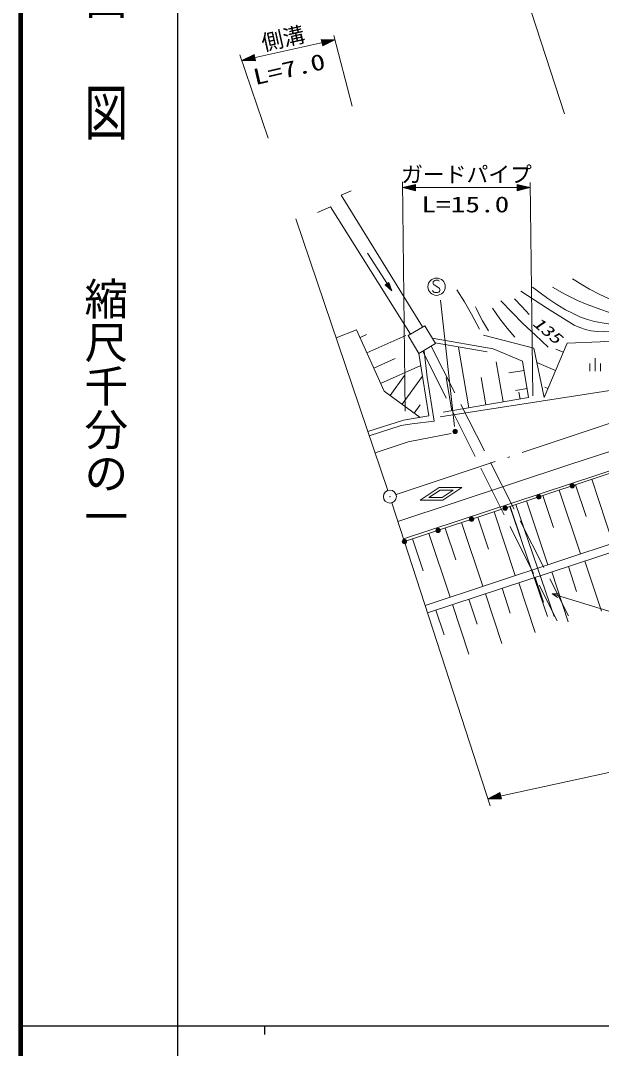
# Model space of a CAD drawing. Units: millimetres, scale not verified. Extents: x -625 to 645140, y -85230 to 274770.
# Drawn here: x 5140 to 71832, y 97179 to 215222 of the extents above; entities that cross this region are included whole.
import ezdxf
from ezdxf.enums import TextEntityAlignment as Align

# ---------------------------------------------------------------- set-up
doc = ezdxf.new("R2010")
doc.units = ezdxf.units.MM
doc.header["$LTSCALE"] = 1000
doc.linetypes.add('DASHED', pattern=[7.5, 6, -1.5])
doc.linetypes.add('LONG_DASHED_DOTTED', pattern=[15.25, 12, -1.5, 0.25, -1.5])
for name, color, linetype, lineweight in [('M-TTL', 2, 'Continuous', 140), ('M-TTL-BAND', 7, 'Continuous', 25), ('S-BGD', 7, 'Continuous', 13), ('S-BGD-HTXT', 6, 'Continuous', 13), ('S-BMK', 2, 'LONG_DASHED_DOTTED', 13)]:
    doc.layers.add(name, color=color, linetype=linetype, lineweight=lineweight)
doc.styles.add('@ＭＳ ゴシック', font='')
doc.styles.add('ＭＳ ゴシック', font='')
doc.styles.add('ＭＳ 明朝', font='')
doc.styles.get('@ＭＳ ゴシック').set_extended_font_data('@MS Gothic')
doc.styles.get('ＭＳ ゴシック').set_extended_font_data('MS Gothic')
doc.styles.get('ＭＳ 明朝').set_extended_font_data('MS Mincho')

# ---------------------------------------------------------------- blocks, each defined once
blk = doc.blocks.new('BUHIN1')
at = {"color": 2, "linetype": 'Continuous', "lineweight": 13}
for radius in [746, 22.5]:
    blk.add_circle((0, 0), radius, dxfattribs=at)
blk = doc.blocks.new('BUHIN3')
at = {"color": 7, "linetype": 'Continuous', "lineweight": 13}
blk.add_lwpolyline([(310, 645), (255, 705), (180, 740), (75, 760), (-80, 760), (-210, 725), (-320, 650), (-385, 540), (-390, 425), (-385, 350), (-345, 250), (-275, 195), (270, -120), (330, -210), (370, -335), (360, -455), (325, -550), (255, -640), (100, -685), (-130, -685), (-230, -670), (-325, -625), (-405, -550), (-475, -435)], dxfattribs=at)
blk.add_circle((0, 0), 995, dxfattribs=at)
blk = doc.blocks.new('BUHIN79')
at = {"color": 7, "linetype": 'Continuous', "lineweight": 13}
for centre, radius in [((0, 0), 250), ((0, 0), 219), ((0, 0), 188), ((0, 0), 156), ((0, 0), 125), ((0, 0), 93.8), ((0, -1), 62.5), ((0, 0), 31.2)]:
    blk.add_circle(centre, radius, dxfattribs=at)
blk = doc.blocks.new('BUHIN81')
at = {"color": 7, "linetype": 'Continuous', "lineweight": 13}
for radius in [249, 220, 191, 161, 132, 97.5, 67.5, 38.8, 7.5]:
    blk.add_circle((0, 0), radius, dxfattribs=at)
blk = doc.blocks.new('BUHIN64')
at = {"color": 7, "linetype": 'Continuous', "lineweight": 13}
for p, q in [((-600, 154), (-600, -746)), ((0, 750), (0, -750)), ((600, 154), (600, -746))]:
    blk.add_line(p, q, dxfattribs=at)
blk = doc.blocks.new('BUHIN67')
at = {"color": 6, "linetype": 'Continuous', "lineweight": 13}
for points in [[(0, 0), (1500, -375), (1500, 375)], [(308, 0), (1406, 262), (1406, -262)], [(458, 0), (1350, 206), (1350, -206)], [(611, 0), (1294, 150), (1294, -150)], [(761, 0), (1238, 94), (1238, -94)]]:
    blk.add_lwpolyline(points, close=True, dxfattribs=at)
for points in [[(154, 0), (1462, 319), (1462, -319), (158, 0)], [(1181, 0), (915, 0), (1181, 38), (1181, -38), (915, 0)]]:
    blk.add_lwpolyline(points, dxfattribs=at)
blk = doc.blocks.new('BUHIN72')
at = {"color": 6, "linetype": 'Continuous', "lineweight": 13}
for points in [[(0, 0), (-1500, 375), (-1500, -375)], [(-308, 0), (-1406, -262), (-1406, 262)], [(-458, 0), (-1350, -206), (-1350, 206)], [(-611, 0), (-1294, -150), (-1294, 150)], [(-761, 0), (-1238, -94), (-1238, 94)]]:
    blk.add_lwpolyline(points, close=True, dxfattribs=at)
for points in [[(-154, 0), (-1462, -319), (-1462, 319), (-158, 0)], [(-1181, 0), (-915, 0), (-1181, -38), (-1181, 38), (-915, 0)]]:
    blk.add_lwpolyline(points, dxfattribs=at)

msp = doc.modelspace()

# ---------------------------------------------------------------- linework, layer by layer
at = {"layer": 'M-TTL'}
msp.add_line((5140, 274770), (5140, -85230), dxfattribs=at)
at = {"layer": 'M-TTL-BAND'}
for p, q in [((23140, 264770), (23140, -85230)), ((5140, 99770), (544140, 99770)), ((33140, 99770), (33140, 98770))]:
    msp.add_line(p, q, dxfattribs=at)
at = {"layer": 'S-BGD'}
for p, q in [((41963, 195157), (43110, 195649)), ((51298, 180036), (41963, 195157)), ((39232, 193190), (40707, 193846)), ((40707, 193846), (49918, 179205)), ((44967, 188493), (47753, 184177)), ((54971, 168613), (53372, 183094)), ((41360, 178786), (43721, 179699)), ((43721, 179699), (46873, 172663)), ((49641, 179038), (51539, 180182)), ((51539, 180182), (52779, 178124)), ((44115, 178819), (44862, 179154)), ((44903, 177060), (49382, 179067)), ((50880, 176980), (49641, 179038)), ((59401, 177520), (52403, 178748)), ((58274, 179080), (64083, 177606)), ((67896, 178174), (71671, 178341)), ((71671, 178341), (75663, 178595)), ((52779, 178124), (50880, 176980)), ((51819, 174264), (51492, 177261)), ((52725, 178213), (58707, 177173)), ((56618, 170744), (55417, 177701)), ((62782, 176089), (59401, 177520)), ((64083, 177606), (65253, 171927)), ((65253, 171927), (67896, 178174)), ((67456, 177132), (66603, 177493)), ((45691, 175301), (48132, 176395)), ((50880, 176980), (51344, 174115)), ((60537, 171420), (59740, 176037)), ((63476, 171927), (62782, 176089)), ((66575, 175050), (64422, 175962)), ((46479, 173542), (51099, 175612)), ((62956, 175049), (61204, 174757)), ((68208, 164228), (101975, 175303)), ((47564, 172161), (49239, 174466)), ((48947, 171156), (51295, 174388)), ((51344, 174115), (52026, 169813)), ((52638, 169227), (51819, 174264)), ((54658, 170406), (54000, 174220)), ((58577, 171082), (58035, 174225)), ((46873, 172663), (51022, 169649)), ((53305, 169702), (74284, 172969)), ((63303, 172968), (61957, 172744)), ((62496, 171758), (62363, 172528)), ((65694, 172968), (65335, 173120)), ((53679, 170237), (63476, 171927)), ((50330, 170151), (51003, 171078)), ((49119, 169339), (45015, 168010)), ((48825, 168726), (50070, 168908)), ((52026, 169813), (49119, 169339)), ((50070, 168908), (52638, 169227)), ((45180, 167526), (48825, 168726)), ((49122, 155692), (85880, 167855)), ((49653, 166846), (54578, 167796)), ((45841, 165576), (49653, 166846)), ((48468, 157706), (68208, 164228)), ((68842, 161923), (70063, 158255)), ((70711, 162545), (73154, 155207)), ((51024, 160161), (53208, 161590)), ((53297, 161289), (52025, 160457)), ((53208, 161590), (55818, 161580)), ((53297, 161289), (54817, 161284)), ((54817, 161284), (53545, 160452)), ((55818, 161580), (53634, 160151)), ((65105, 160679), (66325, 157013)), ((66973, 161301), (69415, 153967)), ((53634, 160151), (51024, 160161)), ((85904, 159434), (51597, 148060)), ((52025, 160457), (53545, 160452)), ((61304, 159413), (65629, 146793)), ((61367, 159434), (62586, 155771)), ((61987, 159641), (66388, 146793)), ((63236, 160056), (65676, 152727)), ((51873, 147208), (86095, 158473)), ((57629, 158190), (58848, 154529)), ((59498, 158812), (61936, 151487)), ((55760, 157568), (58197, 150248)), ((52023, 156323), (54458, 149008)), ((53891, 156946), (55110, 153287)), ((50154, 155701), (51371, 152045)), ((68034, 152527), (68978, 149657)), ((69935, 153153), (71827, 147406)), ((64231, 151276), (65174, 148412)), ((66132, 151901), (68020, 146167)), ((60429, 150024), (61369, 147167)), ((62330, 150650), (64213, 144929)), ((56626, 148772), (57565, 145921)), ((58527, 149398), (60406, 143690)), ((54725, 148146), (56600, 142451)), ((52824, 147521), (53760, 144676))]:
    msp.add_line(p, q, dxfattribs=at)
at = {"layer": 'S-BGD', "linetype": 'DASHED'}
for p, q in [((55241, 184308), (56104, 182928)), ((56104, 182928), (56909, 181490)), ((56909, 181490), (57829, 179765)), ((51310, 177240), (66730, 146304)), ((52293, 177832), (68056, 146844))]:
    msp.add_line(p, q, dxfattribs=at)
at = {"layer": 'S-BGD'}
for points in [[(80496, 178803), (79409, 179702), (78289, 180552), (77489, 181077), (76647, 181557), (75606, 182073), (74530, 182539), (73082, 183115), (71663, 183745), (70475, 184379), (69305, 185073), (68904, 185319), (68495, 185572)], [(47698, 184263), (47046, 184881), (47403, 185111), (47697, 184265)], [(47326, 184839), (47423, 184690), (47305, 184825), (47347, 184852), (47423, 184690)], [(78600, 176770), (77811, 177666), (76974, 178524), (76438, 178998), (75856, 179431), (75393, 179707), (74900, 179933), (74327, 180112), (73724, 180237), (72374, 180416), (71033, 180655), (70233, 180884), (69443, 181174), (68574, 181562), (67723, 182008), (66696, 182627), (65694, 183302), (64802, 183945), (63918, 184601)], [(66194, 184595), (67615, 183813), (69070, 183083), (70196, 182601), (71346, 182174), (73063, 181598), (74765, 180963), (75419, 180645), (76047, 180271), (76592, 179877), (77107, 179430), (77920, 178563), (78766, 177753), (79020, 177614), (79283, 177485)], [(60295, 183049), (61525, 181723), (62796, 180441), (64255, 179081), (65701, 177700)], [(63548, 181461), (62697, 182373), (61848, 183279)], [(62596, 184141), (65634, 182159), (68712, 180223), (69337, 179956), (69992, 179743), (70654, 179596), (71336, 179506), (72110, 179481), (72894, 179516), (73605, 179547), (74321, 179517), (74773, 179438), (75223, 179299), (75653, 179101), (76054, 178850), (76426, 178542), (76765, 178182), (77089, 177744), (77361, 177275), (77646, 176638), (77894, 175975)], [(58857, 179598), (58195, 180735), (57581, 181910), (57471, 182134), (57362, 182358)], [(61905, 178850), (61006, 179895), (60149, 180983), (59730, 181576), (59317, 182186)], [(49219, 155390), (85969, 167625), (126286, 181039)], [(66843, 148967), (66191, 149395), (66970, 149377)]]:
    msp.add_lwpolyline(points, dxfattribs=at)
for points in [[(47753, 184177), (47421, 185153), (47001, 184882)], [(47642, 184349), (47098, 184870), (47392, 185060)], [(47588, 184433), (47150, 184859), (47381, 185008)], [(47532, 184519), (47202, 184847), (47370, 184956)], [(47478, 184603), (47253, 184836), (47359, 184904)]]:
    msp.add_lwpolyline(points, close=True, dxfattribs=at)
at = {"layer": 'S-BGD-HTXT'}
for p, q in [((62992, 218663), (67600, 204493)), ((30562, 210619), (41215, 213012)), ((41090, 213492), (43197, 205382)), ((33582, 201716), (30333, 211292)), ((49315, 170371), (48990, 196686)), ((48998, 196034), (63653, 196035)), ((63645, 196621), (63971, 172129)), ((47304, 161262), (36726, 192448)), ((47777, 159838), (59058, 125053)), ((66191, 149395), (79695, 145207)), ((58799, 125852), (139064, 143273))]:
    msp.add_line(p, q, dxfattribs=at)
for points in [[(41215, 213012), (39669, 213050), (39833, 212318)], [(40914, 212945), (39900, 212449), (39785, 212961)], [(40768, 212912), (39942, 212516), (39852, 212918)], [(40618, 212879), (39985, 212583), (39919, 212876)], [(40472, 212846), (40027, 212650), (39986, 212833)], [(30562, 210619), (32108, 210580), (31944, 211312)], [(30862, 210686), (31877, 211182), (31991, 210670)], [(31008, 210719), (31834, 211115), (31924, 210712)], [(31158, 210752), (31792, 211048), (31857, 210755)], [(31305, 210785), (31749, 210981), (31790, 210798)], [(58799, 125852), (60345, 125838), (60169, 126568)], [(59098, 125924), (60105, 126436), (60227, 125926)], [(59244, 125959), (60063, 126368), (60160, 125967)], [(59393, 125995), (60022, 126301), (60092, 126009)], [(59539, 126030), (59980, 126233), (60024, 126050)]]:
    msp.add_lwpolyline(points, close=True, dxfattribs=at)
for points in [[(41064, 212978), (39857, 212381), (39718, 213004), (41061, 212978)], [(40062, 212754), (40322, 212812), (40070, 212717), (40054, 212791), (40322, 212812)], [(30712, 210652), (31919, 211249), (32059, 210627), (30716, 210653)], [(31715, 210877), (31455, 210819), (31706, 210913), (31723, 210840), (31455, 210819)], [(58948, 125888), (60146, 126504), (60295, 125884), (58952, 125889)], [(59947, 126128), (59688, 126066), (59939, 126165), (59956, 126092), (59688, 126066)]]:
    msp.add_lwpolyline(points, dxfattribs=at)
at = {"layer": 'S-BMK'}
msp.add_line((48257, 160788), (141480, 191804), dxfattribs=at)

# ---------------------------------------------------------------- block references
at = {"layer": 'S-BGD'}
for name, p in [('BUHIN3', (52904, 184660)), ('BUHIN64', (71113, 175701)), ('BUHIN79', (55023, 168033)), ('BUHIN81', (68485, 161804)), ('BUHIN81', (64632, 160521)), ('BUHIN81', (60779, 159239)), ('BUHIN81', (56926, 157956)), ('BUHIN81', (53073, 156673)), ('BUHIN81', (49219, 155390))]:
    msp.add_blockref(name, p, dxfattribs=at)
at = {"layer": 'S-BGD-HTXT'}
for name, p in [('BUHIN67', (48998, 196034)), ('BUHIN72', (63653, 196035))]:
    msp.add_blockref(name, p, dxfattribs=at)
at = {"layer": 'S-BMK'}
msp.add_blockref('BUHIN1', (47545, 160552), dxfattribs=at)

# ---------------------------------------------------------------- texts
at = {"layer": 'M-TTL-BAND', "style": '@ＭＳ ゴシック', "width": 1.4}
msp.add_text('平  面  図', height=3666, rotation=270, dxfattribs=at).set_placement((14917, 201244), align=Align.MIDDLE_RIGHT)
at = {"layer": 'M-TTL-BAND', "style": '@ＭＳ ゴシック'}
msp.add_text('縮尺千分の一', height=3666, rotation=270, dxfattribs=at).set_placement((14917, 155800), align=Align.MIDDLE_RIGHT)
at = {"layer": 'S-BGD', "style": 'ＭＳ 明朝', "oblique": 15, "width": 1.35}
msp.add_text('135', height=1320, rotation=319.8, dxfattribs=at).set_placement((63561, 180015), align=Align.BOTTOM_LEFT)
at = {"layer": 'S-BGD-HTXT', "style": 'ＭＳ ゴシック'}
msp.add_text('側溝', height=1833, rotation=12.7, dxfattribs=at).set_placement((33161, 211183), align=Align.BOTTOM_LEFT)
at = {"layer": 'S-BGD-HTXT', "style": 'ＭＳ ゴシック', "width": 1.35}
msp.add_text('L=7.0', height=1833, rotation=13.1, dxfattribs=at).set_placement((32211, 207264), align=Align.BOTTOM_LEFT)
at = {"layer": 'S-BGD-HTXT', "style": 'ＭＳ ゴシック'}
msp.add_text('ガードパイプ', height=1833, dxfattribs=at).set_placement((48838, 196086), align=Align.BOTTOM_LEFT)
at = {"layer": 'S-BGD-HTXT', "style": 'ＭＳ ゴシック', "width": 1.35}
msp.add_text('L=15.0', height=1833, dxfattribs=at).set_placement((51153, 192643), align=Align.BOTTOM_LEFT)

doc.saveas('drawing.dxf')
